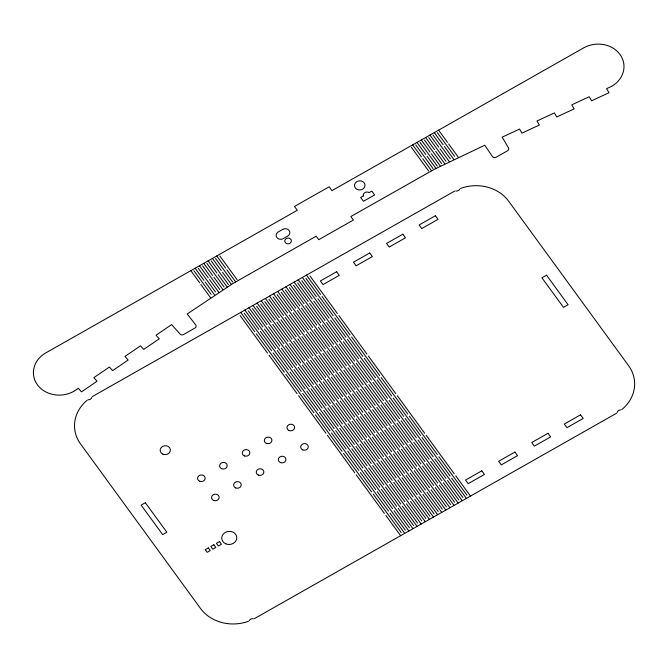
<?xml version="1.0" encoding="UTF-8"?>
<svg xmlns="http://www.w3.org/2000/svg" width="668" height="668" viewBox="0 0 668 668"><rect width="100%" height="100%" fill="white"/><g stroke="black" fill="none" stroke-linecap="round" stroke-linejoin="round"><path stroke-width="1" d="M91.833 397.301L91.808 397.41A3.34 2.906 -5 0 1 88.31 399.765M617.199 412.432L617.232 412.281A3.348 2.914 -5 0 1 620.756 409.968M73.948 391.239L78.306 388.267L81.488 391.865L97.044 381.253L93.862 377.654L109.418 367.041L112.6 370.64L128.156 360.027L124.974 356.428L140.53 345.815L143.72 349.414L159.276 338.801L156.087 335.202L171.643 324.59L180.018 334.042A2.639 2.296 -5 0 0 183.516 334.534L194.889 328.08A2.639 2.296 -5 0 0 195.724 324.899L187.199 313.977L232.573 283.716L316.181 236.188L318.736 239.695L353.389 220.048L350.834 216.532L434.718 169.088L484.759 145.232L492.491 156.596A2.639 2.296 -5 0 0 496.124 157.247L507.496 150.801A2.639 2.296 -5 0 0 508.448 147.787L502.169 137.149L519.57 129.066L521.958 133.116L539.368 125.041L536.98 120.992L554.382 112.909L556.77 116.958L574.171 108.884L571.783 104.834L589.193 96.751L591.581 100.801L608.982 92.727L606.594 88.669L611.462 86.414M92.409 396.525L454.649 191.098M616.614 413.208L254.374 618.643M253.339 618.785L253.256 618.76A3.34 2.906 -5 0 0 249.331 620.589M455.71 190.956L455.86 190.981A3.348 2.914 -5 0 0 459.718 189.111M438.592 130.16L447.451 142.309M448.637 143.929L458.473 157.431M437.365 132.665L454.616 156.32M434.267 132.606L443.126 144.756M444.312 146.384L453.889 159.527M433.039 135.111L450.29 158.775M429.941 135.061L438.801 147.21M439.987 148.839L449.347 161.673M428.714 137.566L445.965 161.222M425.625 137.516L434.484 149.665M435.67 151.285L444.846 163.869M424.397 140.021L441.648 163.677M421.299 139.963L430.159 152.112M431.344 153.74L440.379 166.123M420.072 142.468L437.323 166.123M416.982 142.418L425.833 154.567M427.019 156.187L435.945 168.428M415.746 144.923L432.998 168.578M412.657 144.864L421.516 157.013M422.702 158.642L431.561 170.791M411.43 147.369L428.681 171.033M309.994 275.993L337.365 313.517M338.843 315.546L366.949 354.09M368.427 356.119L395.79 393.644M397.268 395.673L424.631 433.198M426.117 435.227L454.215 473.771M455.701 475.8L470.489 496.082M306.462 275.124L320.515 294.396M321.993 296.425L350.099 334.969M351.577 336.998L379.683 375.541M381.161 377.57L407.789 414.076M409.267 416.106L437.373 454.649M438.851 456.678L466.957 495.222M305.886 278.322L333.257 315.847M334.735 317.876L362.841 356.42M364.319 358.449L391.682 395.974M393.16 398.003L420.523 435.528M422.009 437.557L450.107 476.1M451.585 478.129L466.381 498.42M302.353 277.454L316.407 296.726M317.885 298.755L345.991 337.298M347.469 339.327L375.575 377.871M377.053 379.9L403.681 416.414M405.159 418.435L433.265 456.979M434.743 459.008L462.849 497.551M301.777 280.652L329.149 318.177M330.627 320.206L358.733 358.749M360.211 360.778L387.574 398.303M389.052 400.332L416.414 437.857M417.892 439.886L445.999 478.43M447.476 480.459L462.273 500.75M298.245 279.783L312.298 299.055M313.776 301.084L341.882 339.628M343.36 341.657L371.466 380.201M372.944 382.23L399.573 418.744M401.05 420.773L429.157 459.308M430.635 461.337L458.741 499.881M297.669 282.981L325.04 320.506M326.518 322.535L354.616 361.079M356.102 363.108L383.465 400.633M384.943 402.662L412.306 440.187M413.784 442.216L441.89 480.76M443.368 482.789L458.165 503.079M294.137 282.113L308.19 301.385M309.668 303.414L337.774 341.958M339.252 343.987L367.358 382.53M368.836 384.559L395.464 421.074M396.942 423.103L425.048 461.638M426.526 463.667L454.632 502.211M293.561 285.311L320.924 322.836M322.41 324.865L350.508 363.409M351.994 365.438L379.357 402.963M380.835 404.992L408.198 442.525M409.676 444.546L437.782 483.089M439.26 485.118L454.056 505.409M290.029 284.443L304.082 303.715M305.56 305.744L333.666 344.287M335.144 346.316L363.25 384.86M364.728 386.889L391.356 423.403M392.834 425.433L420.94 463.968M422.418 465.997L450.524 504.54M289.453 287.641L316.816 325.166M318.302 327.195L346.4 365.738M347.886 367.767L375.249 405.292M376.727 407.321L404.09 444.855M405.568 446.884L433.674 485.419M435.152 487.448L449.948 507.738M285.921 286.772L299.974 306.044M301.452 308.073L329.558 346.617M331.036 348.646L359.142 387.189M360.62 389.219L387.248 425.733M388.726 427.762L416.832 466.306M418.31 468.326L446.416 506.87M285.345 289.97L312.707 327.495M314.185 329.524L342.292 368.068M343.769 370.097L371.141 407.622M372.619 409.651L399.982 447.184M401.46 449.213L429.566 487.749M431.044 489.778L445.84 510.068M281.812 289.102L295.866 308.374M297.344 310.403L325.45 348.946M326.928 350.976L355.034 389.519M356.512 391.548L383.14 428.063M384.618 430.092L412.724 468.635M414.202 470.664L442.3 509.2M281.236 292.3L308.599 329.825M310.077 331.854L338.183 370.398M339.661 372.427L367.033 409.952M368.511 411.981L395.873 449.514M397.351 451.543L425.458 490.078M426.935 492.107L441.732 512.398M277.704 291.44L291.757 310.704M293.235 312.733L321.341 351.276M322.819 353.305L350.925 391.849M352.403 393.878L379.023 430.392M380.51 432.421L408.607 470.965M410.094 472.994L438.191 511.529M277.128 294.63L304.491 332.155M305.969 334.184L334.075 372.727M335.553 374.756L362.924 412.281M364.402 414.31L391.765 451.844M393.243 453.873L421.349 492.416M422.827 494.437L437.623 514.727M273.596 293.77L287.649 313.033M289.127 315.062L317.233 353.606M318.711 355.635L346.817 394.178M348.295 396.207L374.915 432.722M376.401 434.751L404.499 473.295M405.985 475.324L434.083 513.859M273.02 296.959L300.383 334.484M301.861 336.513L329.967 375.057M331.445 377.086L358.808 414.619M360.294 416.64L387.657 454.173M389.135 456.202L417.241 494.746M418.719 496.775L433.507 517.057M269.488 296.099L283.541 315.371M285.019 317.392L313.125 355.935M314.603 357.964L342.709 396.508M344.187 398.537L370.807 435.052M372.293 437.081L400.391 475.624M401.869 477.653L429.975 516.197M268.912 299.289L296.275 336.814M297.753 338.843L325.859 377.387M327.337 379.416L354.7 416.949M356.186 418.97L383.549 456.503M385.027 458.532L413.133 497.075M414.611 499.105L429.399 519.387M265.38 298.429L279.433 317.701M280.911 319.73L309.017 358.265M310.495 360.294L338.592 398.838M340.079 400.867L366.699 437.381M368.177 439.41L396.283 477.954M397.761 479.983L425.867 518.527M264.804 301.619L292.166 339.152M293.644 341.173L321.751 379.716M323.228 381.745L350.591 419.279M352.069 421.308L379.441 458.832M380.919 460.862L409.025 499.405M410.503 501.434L425.291 521.716M261.271 300.759L275.316 320.03M276.803 322.059L304.9 360.595M306.387 362.624L334.484 401.167M335.971 403.196L362.59 439.711M364.068 441.74L392.174 480.284M393.652 482.313L421.759 520.856M260.695 303.948L288.058 341.482M289.536 343.502L317.642 382.046M319.12 384.075L346.483 421.608M347.961 423.637L375.332 461.162M376.81 463.191L404.917 501.735M406.394 503.764L421.182 524.046M257.163 303.088L271.208 322.36M272.694 324.389L300.792 362.924M302.278 364.953L330.376 403.497M331.854 405.526L358.482 442.041M359.96 444.07L388.066 482.613M389.544 484.642L417.65 523.186M256.587 306.278L283.95 343.811M285.428 345.84L313.534 384.376M315.012 386.405L342.375 423.938M343.853 425.967L371.224 463.492M372.702 465.521L400.808 504.064M402.286 506.094L417.074 526.376M219.839 256.019L237.09 279.683M253.047 305.418L267.1 324.69M268.586 326.719L296.684 365.262M298.162 367.283L326.268 405.827M327.746 407.856L354.374 444.37M355.852 446.399L383.958 484.943M385.436 486.972L413.542 525.516M216.741 255.969L225.6 268.118M226.786 269.747L235.645 281.896M252.479 308.608L279.842 346.141M281.32 348.17L309.426 386.705M310.904 388.734L338.267 426.267M339.745 428.297L367.116 465.821M368.594 467.85L396.692 506.394M398.178 508.423L412.966 528.705M215.514 258.474L232.765 282.13M248.939 307.748L262.992 327.019M264.47 329.048L292.576 367.592M294.054 369.621L322.16 408.156M323.638 410.185L350.266 446.7M351.744 448.729L379.85 487.273M381.328 489.302L409.434 527.845M212.424 258.424L221.283 270.573M222.469 272.193L231.395 284.434M248.371 310.937L275.734 348.471M277.212 350.5L305.318 389.043M306.796 391.064L334.159 428.597M335.637 430.626L363 468.151M364.486 470.18L392.584 508.724M394.07 510.753L408.858 531.035M211.197 260.929L228.448 284.585M244.83 310.077L258.883 329.349M260.361 331.378L288.467 369.922M289.945 371.951L318.051 410.486M319.529 412.515L346.158 449.03M347.636 451.059L375.742 489.602M377.22 491.631L405.326 530.175M208.099 260.871L216.958 273.02M218.144 274.648L227.178 287.031M244.254 313.267L271.625 350.8M273.103 352.829L301.21 391.373M302.688 393.394L330.05 430.927M331.528 432.956L358.891 470.481M360.378 472.51L388.475 511.053M389.962 513.082L404.75 533.365M206.871 263.376L224.122 287.031M240.722 312.407L254.775 331.679M256.253 333.708L284.359 372.251M285.837 374.28L313.943 412.816M315.421 414.845L342.049 451.359M343.527 453.388L371.633 491.932M373.111 493.961L401.217 532.505M203.773 263.326L212.633 275.475M213.818 277.095L222.995 289.678M240.146 315.597L267.517 353.13M268.995 355.159L297.101 393.702M298.579 395.732L325.942 433.256M327.42 435.285L354.783 472.81M356.261 474.839L384.367 513.383M385.845 515.412L400.641 535.694M202.546 265.831L219.797 289.486M199.456 265.772L208.316 277.921M209.501 279.55L218.862 292.384M198.229 268.277L215.48 291.941M195.131 268.227L203.99 280.376M205.176 281.996L214.762 295.139M193.904 270.732L211.155 294.388M190.814 270.674L199.674 282.823M200.851 284.451L210.696 297.945M611.612 86.314A26.411 22.988 -5 0 0 620.146 54.667A26.411 22.988 -5 0 0 584.174 47.595L331.946 190.639L329.149 186.798L294.496 206.445L297.293 210.286L45.224 353.238A26.411 22.988 -5 0 0 37.6 385.035A26.411 22.988 -5 0 0 73.781 391.323M460.469 188.451A39.604 34.469 -5 0 1 508.632 201.177L628.605 365.705A39.604 34.469 -5 0 1 621.758 409.643M248.588 621.24A39.604 34.469 -5 0 1 200.525 608.481L80.552 443.953A39.604 34.469 -5 0 1 87.324 400.082M282.773 229.374L278.305 231.913A4.618 4.025 -5 0 0 276.844 237.491A4.618 4.025 -5 0 0 283.207 238.635L287.674 236.096A4.618 4.025 -5 0 0 289.135 230.518A4.618 4.025 -5 0 0 282.773 229.374M363.35 195.916L360.645 197.444L363.442 201.285L374.623 194.947L371.817 191.106L369.12 192.643A3.632 3.156 -5 0 0 364.97 192.551A3.632 3.156 -5 0 0 363.35 195.916M336.647 271.742L320.364 280.969L323.003 284.585L339.277 275.35L336.647 271.742M369.738 252.972L353.464 262.207L356.094 265.814L372.368 256.579L369.738 252.972M402.829 234.209L386.555 243.436L389.185 247.043L405.468 237.816L402.829 234.209M435.386 215.747L419.112 224.974L421.742 228.581L438.016 219.354L435.386 215.747M145.34 502.72L141.132 505.1L162.666 534.625L166.866 532.246L145.34 502.72M546.549 275.191L541.923 277.804L563.458 307.338L568.076 304.717L546.549 275.191M208.316 547.919L205.235 549.672L207.163 552.319L210.253 550.566L208.316 547.919M213.91 544.754L210.821 546.499L212.758 549.146L215.839 547.401L213.91 544.754M219.496 541.581L216.415 543.335L218.344 545.981L221.425 544.228L219.496 541.581M481.82 470.831L465.538 480.058L468.168 483.665L484.45 474.439L481.82 470.831M514.911 452.061L498.629 461.296L501.267 464.903L517.541 455.668L514.911 452.061M548.002 433.29L531.728 442.525L534.358 446.132L550.632 436.905L548.002 433.29M580.559 414.828L564.285 424.063L566.915 427.67L583.189 418.444L580.559 414.828M357.43 189.578A5.277 4.592 -5 0 0 365.02 184.978A5.277 4.592 -5 0 0 356.821 181.638A5.277 4.592 -5 0 0 357.43 189.578M286.372 243.461A3.298 2.872 -5 0 0 291.373 240.948A3.298 2.872 -5 0 0 286.48 238.476A3.298 2.872 -5 0 0 286.372 243.461M225.884 543.869A7.548 6.571 -5 0 0 236.789 537.364A7.548 6.571 -5 0 0 225.108 532.513A7.548 6.571 -5 0 0 225.884 543.869M213.651 500.449A3.799 3.307 -5 0 0 219.146 497.176A3.799 3.307 -5 0 0 213.259 494.729A3.799 3.307 -5 0 0 213.651 500.449M199.648 481.252A3.799 3.307 -5 0 0 205.143 477.971A3.799 3.307 -5 0 0 199.256 475.532A3.799 3.307 -5 0 0 199.648 481.252M221.726 468.736A3.799 3.307 -5 0 0 227.212 465.454A3.799 3.307 -5 0 0 221.333 463.016A3.799 3.307 -5 0 0 221.726 468.736M235.72 487.932A3.799 3.307 -5 0 0 241.215 484.659A3.799 3.307 -5 0 0 235.328 482.212A3.799 3.307 -5 0 0 235.72 487.932M258.366 475.09A3.799 3.307 -5 0 0 263.852 471.817A3.799 3.307 -5 0 0 257.973 469.37A3.799 3.307 -5 0 0 258.366 475.09M244.363 455.893A3.799 3.307 -5 0 0 249.857 452.62A3.799 3.307 -5 0 0 243.97 450.174A3.799 3.307 -5 0 0 244.363 455.893M280.435 462.573A3.799 3.307 -5 0 0 285.929 459.3A3.799 3.307 -5 0 0 280.042 456.854A3.799 3.307 -5 0 0 280.435 462.573M289.077 430.534A3.799 3.307 -5 0 0 294.571 427.261A3.799 3.307 -5 0 0 288.685 424.815A3.799 3.307 -5 0 0 289.077 430.534M302.788 449.898A3.799 3.307 -5 0 0 308.282 446.616A3.799 3.307 -5 0 0 302.395 444.178A3.799 3.307 -5 0 0 302.788 449.898M162.984 454.207A5.119 4.459 -5 0 0 170.382 449.789A5.119 4.459 -5 0 0 162.458 446.5A5.119 4.459 -5 0 0 162.984 454.207M266.432 443.377A3.799 3.307 -5 0 0 271.926 440.103A3.799 3.307 -5 0 0 266.039 437.657A3.799 3.307 -5 0 0 266.432 443.377"/></g></svg>
